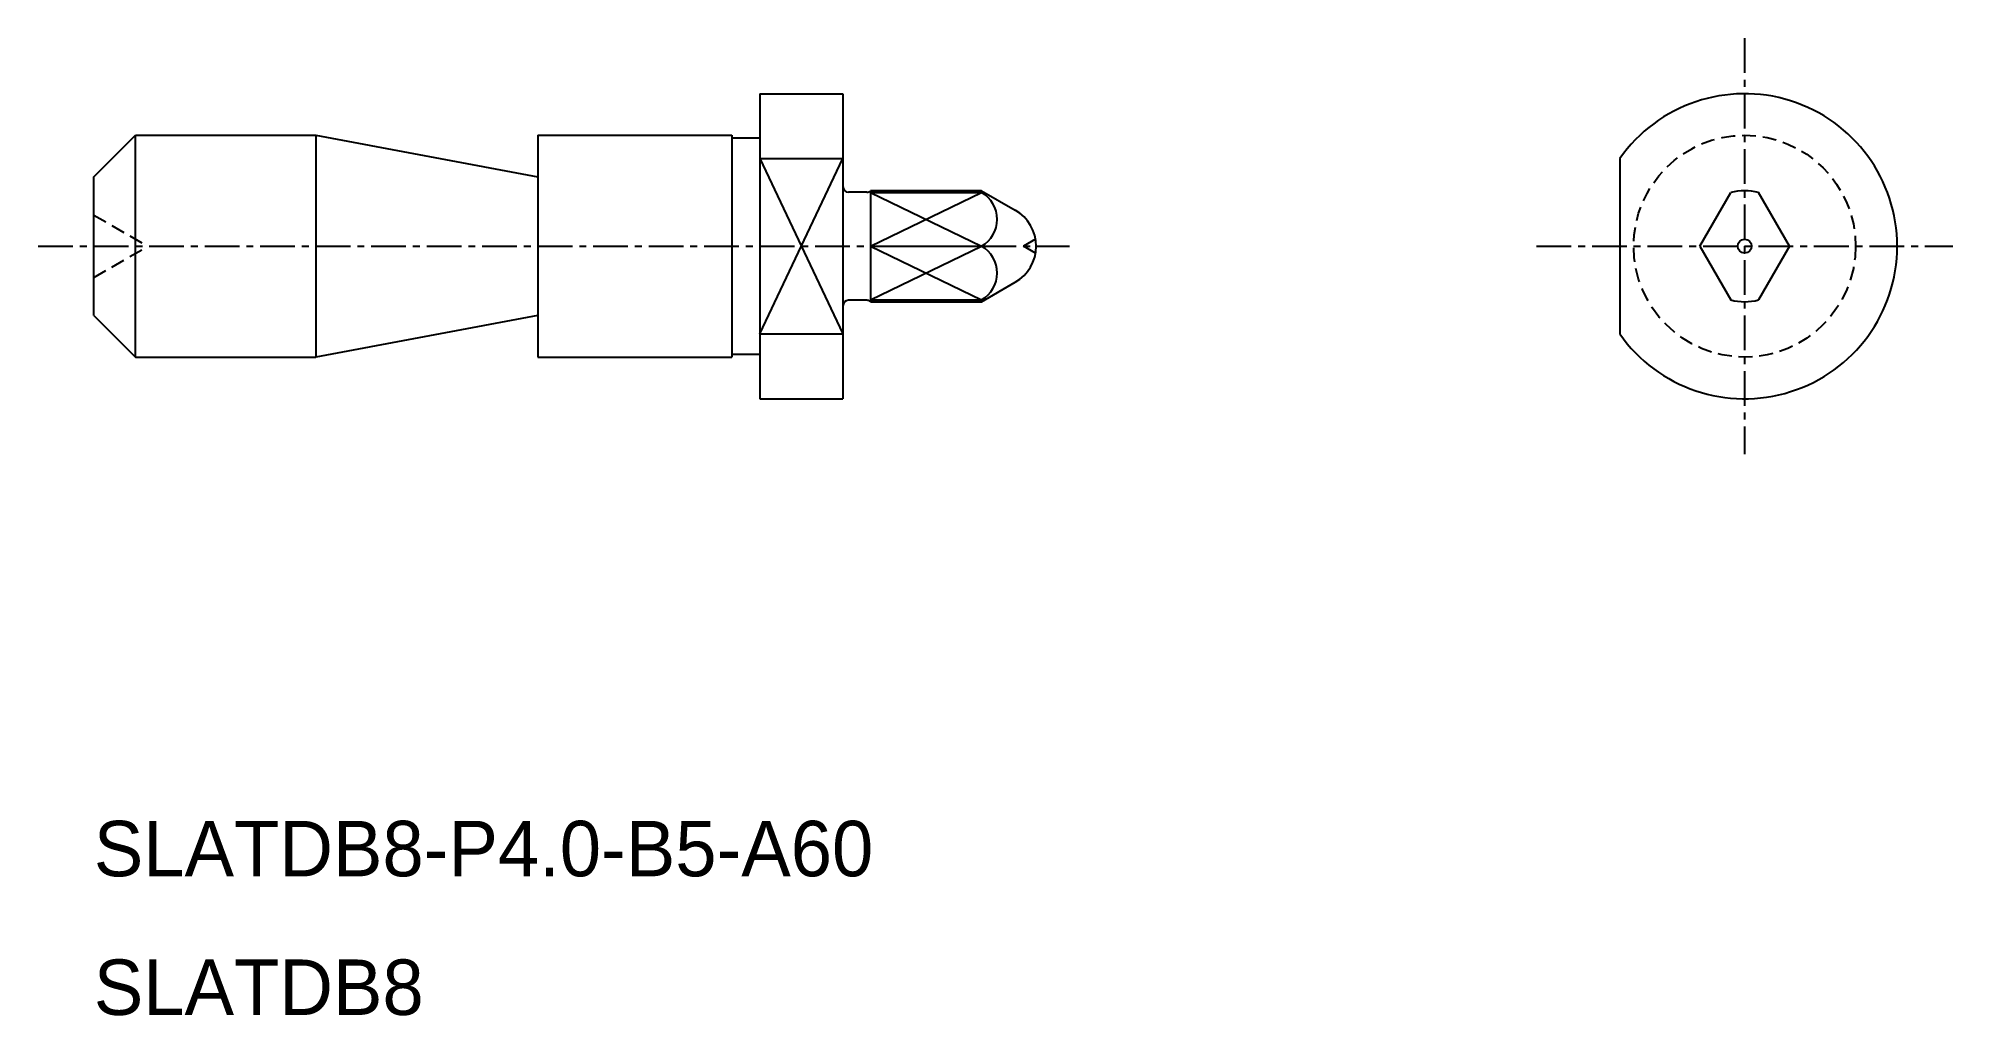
# Model space of a CAD drawing. Extents: x -1353.1 to -1284.1, y -638.3 to -603.1.
import ezdxf

# ---------------------------------------------------------------- set-up
doc = ezdxf.new("R2010")
doc.units = 0
doc.linetypes.add('CENTER', pattern=[2, 1.25, -0.25, 0.25, -0.25])
doc.linetypes.add('DASHED', pattern=[0.75, 0.5, -0.25])
doc.layers.get('0').update_dxf_attribs({"linetype": 'CONTINUOUS'})
doc.layers.add('CENTER', color=1, linetype='CENTER')

msp = doc.modelspace()

# ---------------------------------------------------------------- linework, layer by layer
at = {"color": 7, "linetype": 'CONTINUOUS'}
for p, q in [((-1327.079, -605.091), (-1324.079, -605.091)), ((-1327.079, -605.091), (-1327.079, -616.091)), ((-1324.079, -605.091), (-1324.079, -616.091)), ((-1351.079, -608.091), (-1349.579, -606.591)), ((-1349.579, -606.591), (-1343.079, -606.591)), ((-1343.079, -606.591), (-1343.079, -614.591)), ((-1343.079, -606.591), (-1335.079, -608.091)), ((-1335.079, -606.591), (-1335.079, -614.591)), ((-1335.079, -606.591), (-1328.079, -606.591)), ((-1328.079, -606.591), (-1328.079, -614.591)), ((-1327.079, -606.691), (-1328.079, -606.691)), ((-1327.079, -607.429), (-1324.079, -607.429)), ((-1296.079, -607.429), (-1296.079, -613.754)), ((-1351.079, -613.091), (-1351.079, -608.091)), ((-1323.212, -608.641), (-1323.879, -608.641)), ((-1323.079, -608.591), (-1323.079, -612.591)), ((-1319.079, -608.591), (-1323.079, -608.591)), ((-1323.079, -608.655), (-1319.079, -608.655)), ((-1319.079, -608.591), (-1317.865, -609.292)), ((-1319.079, -608.655), (-1319.079, -608.591)), ((-1323.079, -610.591), (-1319.079, -610.591)), ((-1319.079, -612.591), (-1317.865, -611.89)), ((-1323.212, -612.541), (-1323.879, -612.541)), ((-1323.079, -612.528), (-1319.079, -612.528)), ((-1323.079, -612.591), (-1319.079, -612.591)), ((-1319.079, -612.591), (-1319.079, -612.528)), ((-1351.079, -613.091), (-1349.579, -614.591)), ((-1335.079, -613.091), (-1343.079, -614.591)), ((-1327.079, -613.754), (-1324.079, -613.754)), ((-1349.579, -614.591), (-1343.079, -614.591)), ((-1335.079, -614.591), (-1328.079, -614.591)), ((-1327.079, -614.491), (-1328.079, -614.491)), ((-1327.079, -616.091), (-1324.079, -616.091))]:
    msp.add_line(p, q, dxfattribs=at)
at = {"color": 3, "linetype": 'CONTINUOUS'}
for p, q in [((-1327.079, -607.429), (-1324.079, -613.754)), ((-1327.079, -613.754), (-1324.079, -607.429)), ((-1323.079, -608.655), (-1319.079, -610.591)), ((-1323.079, -610.591), (-1319.079, -608.655)), ((-1323.079, -610.591), (-1319.079, -612.528)), ((-1323.079, -612.528), (-1319.079, -610.591))]:
    msp.add_line(p, q, dxfattribs=at)
for p, q in [((-1293.198, -610.591), (-1292.079, -608.655)), ((-1289.961, -610.591), (-1291.079, -608.655)), ((-1293.198, -610.591), (-1292.079, -612.528)), ((-1289.961, -610.591), (-1291.079, -612.528))]:
    msp.add_line(p, q)
at = {"color": 3, "linetype": 'DASHED'}
for p, q in [((-1351.079, -609.466), (-1349.131, -610.591)), ((-1351.079, -611.716), (-1349.131, -610.591)), ((-1317.136, -610.341), (-1317.569, -610.591)), ((-1317.136, -610.841), (-1317.569, -610.591))]:
    msp.add_line(p, q, dxfattribs=at)
msp.add_circle((-1291.579, -610.591), 4, dxfattribs=at)
at = {"color": 7, "linetype": 'CONTINUOUS'}
msp.add_circle((-1291.579, -610.591), 0.25, dxfattribs=at)
for centre, radius, start, end in [((-1291.579, -610.591), 5.5, 215.0968, 144.9032), ((-1323.879, -608.441), 0.2, 180, 270), ((-1323.212, -608.441), 0.2, 270, 311.40962), ((-1318.615, -610.591), 1.5, 300, 60), ((-1323.879, -612.741), 0.2, 90, 180), ((-1323.212, -612.741), 0.2, 48.59038, 90)]:
    msp.add_arc(centre, radius, start, end, dxfattribs=at)
for centre, radius, start, end in [((-1319.641, -609.623), 1.119, 300.09331, 59.90669), ((-1291.579, -610.591), 2, 75.52249, 104.47751), ((-1319.641, -611.56), 1.119, 300.09331, 59.90669), ((-1291.579, -610.591), 2, 255.52249, 284.47751)]:
    msp.add_arc(centre, radius, start, end)
at = {"layer": 'CENTER', "color": 1, "linetype": 'CENTER'}
for p, q in [((-1291.579, -603.091), (-1291.579, -618.091)), ((-1353.079, -610.591), (-1315.911, -610.591)), ((-1299.079, -610.591), (-1284.079, -610.591))]:
    msp.add_line(p, q, dxfattribs=at)
at = {"layer": 'CENTER', "color": 7, "linetype": 'CONTINUOUS'}
msp.add_line((-1349.579, -614.591), (-1349.579, -606.591), dxfattribs=at)

# ---------------------------------------------------------------- texts
at = {"color": 7, "linetype": 'CONTINUOUS'}
for s, p in [('SLATDB8-P4.0-B5-A60', (-1351.079, -633.313)), ('SLATDB8', (-1351.079, -638.313))]:
    msp.add_text(s, height=2, dxfattribs=at).set_placement(p)

doc.saveas('drawing.dxf')
